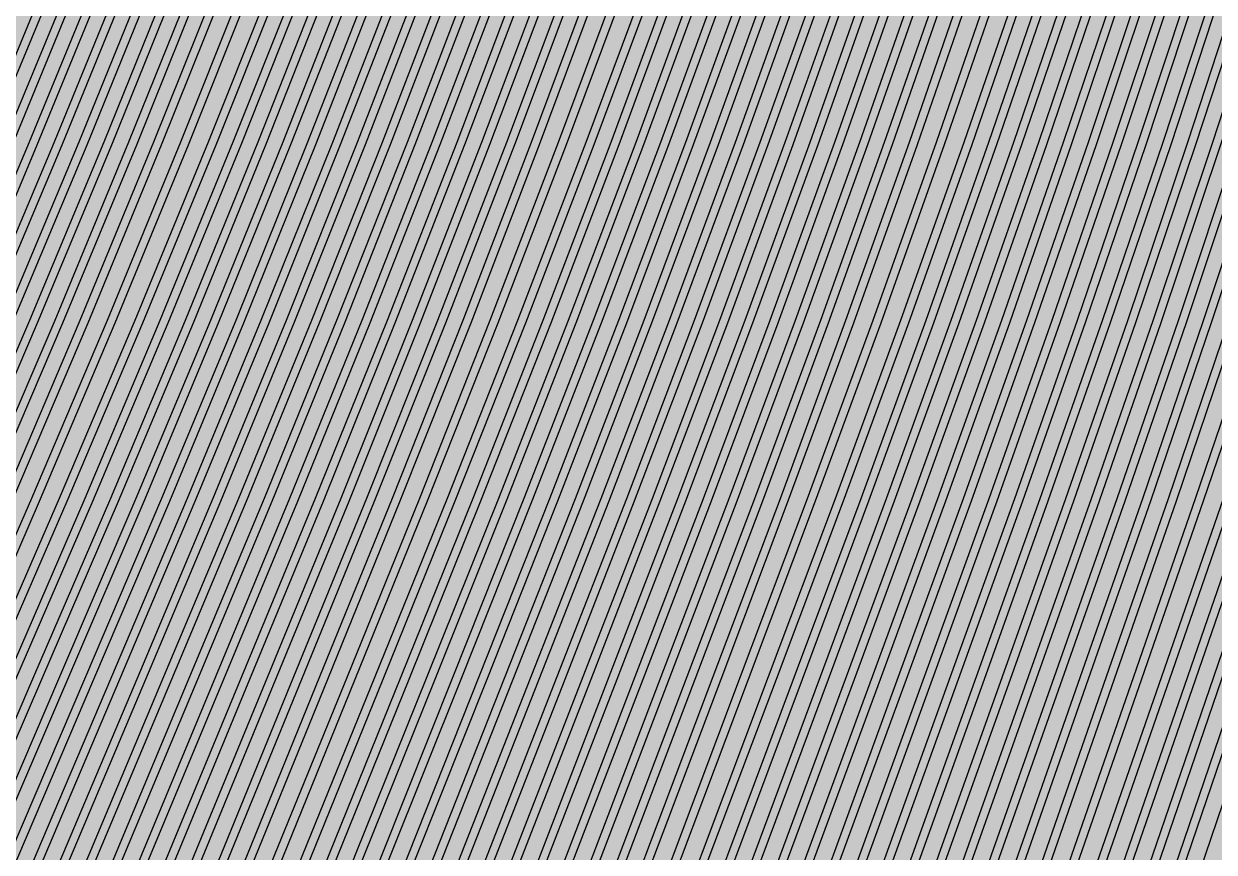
# Model space of a CAD drawing. Header units: metres. Extents: x -7231 to 10969, y -37556 to 1873.
# Drawn here: x 254 to 548.2, y -1810.8 to -1606.2 of the extents above; entities that cross this region are included whole.
import ezdxf

# ---------------------------------------------------------------- set-up
doc = ezdxf.new("R2010")
doc.units = ezdxf.units.M
doc.layers.add('Metal1', color=4, linetype='CONTINUOUS')
doc.layers.add('Polyimide', color=7, linetype='CONTINUOUS')

msp = doc.modelspace()

# ---------------------------------------------------------------- hatches: boundary and pattern name
at = {"layer": 'Polyimide'}
msp.add_hatch(color=7, dxfattribs=at).paths.add_polyline_path([(4065.69, -468), (4066.67, -501.99), (4068.51, -535.99), (4071.41, -569.99), (4075.54, -603.99), (4081.04, -637.99), (4088.01, -671.99), (4096.52, -705.98), (4106.62, -739.98), (4118.33, -773.98), (4131.63, -807.98), (4146.49, -841.98), (4162.87, -875.98), (4180.68, -909.97), (4199.83, -943.97), (4220.22, -977.97), (4241.73, -1011.97), (4264.21, -1045.97), (4287.52, -1079.96), (4311.51, -1113.96), (4336.01, -1147.96), (4360.86, -1181.96), (4385.88, -1215.96), (4410.89, -1249.96), (4435.74, -1283.95), (4460.24, -1317.95), (4484.23, -1351.95), (4507.54, -1385.95), (4530.02, -1419.95), (4551.53, -1453.94), (4571.92, -1487.94), (4591.07, -1521.94), (4608.88, -1555.94), (4625.26, -1589.94), (4640.12, -1623.94), (4653.42, -1657.93), (4665.13, -1691.93), (4675.23, -1725.93), (4683.74, -1759.93), (4690.71, -1793.93), (4696.21, -1827.93), (4700.34, -1861.92), (4703.24, -1895.92), (4705.08, -1929.92), (4706.06, -1963.92), (4706.44, -1997.92), (4706.5, -2031.91), (4706.5, -4793.02), (4709.95, -4838.39), (4720.22, -4882.71), (4737.08, -4924.98), (4760.13, -4964.2), (4788.85, -4999.49), (4822.58, -5030.03), (4860.53, -5055.12), (4901.85, -5074.18), (4901.85, -5074.18), (4970.68, -5105.23), (5034.7, -5145.26), (5092.76, -5193.54), (5143.8, -5249.19), (5186.89, -5311.2), (5221.24, -5378.44), (5246.23, -5449.69), (5261.41, -5523.66), (5266.5, -5599), (5261.41, -5674.34), (5246.23, -5748.31), (5221.24, -5819.56), (5186.89, -5886.8), (5143.8, -5948.81), (5092.76, -6004.46), (5034.7, -6052.74), (4970.68, -6092.77), (4901.85, -6123.82), (4860.53, -6142.88), (4822.58, -6167.97), (4788.85, -6198.51), (4760.13, -6233.8), (4737.08, -6273.02), (4720.22, -6315.29), (4709.95, -6359.61), (4706.5, -6404.98), (4706.5, -9221.52), (4709.95, -9266.88), (4720.22, -9311.21), (4737.08, -9353.47), (4760.13, -9392.7), (4788.85, -9427.98), (4822.58, -9458.52), (4860.53, -9483.61), (4901.85, -9502.67), (4970.68, -9533.72), (5034.7, -9573.75), (5092.76, -9622.03), (5143.8, -9677.68), (5186.89, -9739.69), (5221.24, -9806.94), (5246.23, -9878.19), (5261.41, -9952.16), (5266.5, -10027.49), (5261.41, -10102.83), (5246.23, -10176.8), (5221.24, -10248.05), (5186.89, -10315.3), (5143.8, -10377.31), (5092.76, -10432.96), (5034.7, -10481.24), (4970.68, -10521.27), (4901.85, -10552.32), (4860.53, -10571.38), (4822.58, -10596.46), (4788.85, -10627), (4760.13, -10662.29), (4737.08, -10701.52), (4720.22, -10743.78), (4709.95, -10788.1), (4706.5, -10833.47), (4706.5, -13650.01), (4709.95, -13695.38), (4720.22, -13739.7), (4737.08, -13781.96), (4760.13, -13821.19), (4788.85, -13856.48), (4822.58, -13887.02), (4860.53, -13912.11), (4901.85, -13931.17), (4970.68, -13962.22), (5034.7, -14002.25), (5092.76, -14050.53), (5143.8, -14106.18), (5186.89, -14168.19), (5221.24, -14235.43), (5246.23, -14306.68), (5261.41, -14380.65), (5266.5, -14455.99), (5261.41, -14531.33), (5246.23, -14605.29), (5221.24, -14676.55), (5186.89, -14743.79), (5143.8, -14805.8), (5092.76, -14861.45), (5034.7, -14909.73), (4970.68, -14949.76), (4901.85, -14980.81), (4860.53, -14999.87), (4822.58, -15024.96), (4788.85, -15055.5), (4760.13, -15090.79), (4737.08, -15130.01), (4720.22, -15172.27), (4709.95, -15216.6), (4706.5, -15261.97), (4706.5, -15455.99), (4720.95, -15750.04), (4764.14, -16041.26), (4835.68, -16326.84), (4934.86, -16604.04), (5060.74, -16870.18), (5212.09, -17122.7), (5387.47, -17359.17), (5585.18, -17577.31), (5803.32, -17775.02), (6039.79, -17950.4), (6292.31, -18101.75), (6558.45, -18227.63), (6835.65, -18326.81), (7121.23, -18398.34), (7412.45, -18441.54), (7706.5, -18455.99), (9969.01, -18455.99), (10047.42, -18459.84), (10125.08, -18471.36), (10201.23, -18490.44), (10275.15, -18516.89), (10346.12, -18550.45), (10413.46, -18590.81), (10476.52, -18637.58), (10534.69, -18690.3), (10587.41, -18748.47), (10634.18, -18811.53), (10674.54, -18878.87), (10708.11, -18949.84), (10734.56, -19023.76), (10753.63, -19099.92), (10765.15, -19177.58), (10769.01, -19255.99), (10769.01, -20895.8), (10730.24, -20951.41), (10694.6, -21009.08), (10662.21, -21068.63), (10633.17, -21129.89), (10607.55, -21192.66), (10585.45, -21256.74), (10566.93, -21321.96), (10552.05, -21388.09), (10540.84, -21454.95), (10533.35, -21522.33), (10529.6, -21590.02), (10529.6, -21657.81), (10533.35, -21725.5), (10540.84, -21792.87), (10552.05, -21859.73), (10566.93, -21925.87), (10585.45, -21991.08), (10607.55, -22055.17), (10633.17, -22117.94), (10662.21, -22179.19), (10694.6, -22238.74), (10730.24, -22296.41), (10769.01, -22352.03), (10769.01, -32454.24), (10728.74, -32510.49), (10691.72, -32568.92), (10658.05, -32629.35), (10627.85, -32691.58), (10601.2, -32755.42), (10578.21, -32820.67), (10558.93, -32887.1), (10543.44, -32954.52), (10531.77, -33022.71), (10523.97, -33091.44), (10520.07, -33160.51), (10520.07, -33229.69), (10523.97, -33298.75), (10531.77, -33367.49), (10543.44, -33435.67), (10558.93, -33503.09), (10578.21, -33569.53), (10601.2, -33634.77), (10627.85, -33698.61), (10658.05, -33760.85), (10691.72, -33821.28), (10728.74, -33879.71), (10769.01, -33935.96), (10769.01, -36556), (10765.15, -36634.41), (10753.63, -36712.07), (10734.56, -36788.23), (10708.11, -36862.15), (10674.54, -36933.12), (10634.18, -37000.46), (10587.41, -37063.51), (10534.69, -37121.69), (10476.52, -37174.41), (10413.46, -37221.18), (10346.12, -37261.54), (10275.15, -37295.1), (10201.23, -37321.55), (10125.08, -37340.63), (10047.42, -37352.15), (9969.01, -37356), (-6231.01, -37356), (-6309.42, -37352.15), (-6387.08, -37340.63), (-6463.23, -37321.55), (-6537.15, -37295.1), (-6608.12, -37261.54), (-6675.46, -37221.18), (-6738.52, -37174.41), (-6796.69, -37121.69), (-6849.41, -37063.51), (-6896.18, -37000.46), (-6936.54, -36933.12), (-6970.11, -36862.15), (-6996.56, -36788.23), (-7015.63, -36712.07), (-7027.15, -36634.41), (-7031.01, -36556), (-7031.01, -33936), (-6990.74, -33879.75), (-6953.7, -33821.31), (-6920.03, -33760.88), (-6889.82, -33698.64), (-6863.18, -33634.8), (-6840.18, -33569.55), (-6820.9, -33503.11), (-6805.4, -33435.69), (-6793.74, -33367.49), (-6785.94, -33298.75), (-6782.03, -33229.68), (-6782.03, -33160.5), (-6785.94, -33091.43), (-6793.74, -33022.69), (-6805.4, -32954.5), (-6820.9, -32887.07), (-6840.18, -32820.63), (-6863.18, -32755.39), (-6889.82, -32691.54), (-6920.03, -32629.3), (-6953.7, -32568.87), (-6990.74, -32510.43), (-7031.01, -32454.18), (-7031.01, -22364.83), (-6990.74, -22308.58), (-6953.7, -22250.14), (-6920.03, -22189.71), (-6889.82, -22127.47), (-6863.18, -22063.62), (-6840.18, -21998.38), (-6820.9, -21931.94), (-6805.4, -21864.51), (-6793.74, -21796.32), (-6785.94, -21727.58), (-6782.03, -21658.51), (-6782.03, -21589.33), (-6785.94, -21520.26), (-6793.74, -21451.52), (-6805.4, -21383.32), (-6820.9, -21315.9), (-6840.18, -21249.46), (-6863.18, -21184.21), (-6889.82, -21120.37), (-6920.03, -21058.13), (-6953.7, -20997.7), (-6990.74, -20939.26), (-7031.01, -20883.01), (-7031.01, -19255.99), (-7027.15, -19177.58), (-7015.63, -19099.92), (-6996.56, -19023.76), (-6970.11, -18949.84), (-6936.54, -18878.87), (-6896.18, -18811.53), (-6849.41, -18748.47), (-6796.69, -18690.3), (-6738.52, -18637.58), (-6675.46, -18590.81), (-6608.12, -18550.45), (-6537.15, -18516.89), (-6463.23, -18490.44), (-6387.08, -18471.36), (-6309.42, -18459.84), (-6231.01, -18455.99), (-3968.5, -18455.99), (-3674.45, -18441.54), (-3383.23, -18398.34), (-3097.65, -18326.81), (-2820.45, -18227.63), (-2554.31, -18101.75), (-2301.79, -17950.4), (-2065.32, -17775.02), (-1847.18, -17577.31), (-1649.47, -17359.17), (-1474.09, -17122.7), (-1322.74, -16870.18), (-1196.86, -16604.04), (-1097.68, -16326.84), (-1026.14, -16041.26), (-982.95, -15750.04), (-968.5, -15455.99), (-968.5, -15261.97), (-971.95, -15216.6), (-982.22, -15172.27), (-999.08, -15130.01), (-1022.13, -15090.79), (-1050.85, -15055.5), (-1084.58, -15024.96), (-1122.53, -14999.87), (-1163.85, -14980.81), (-1232.68, -14949.76), (-1296.7, -14909.73), (-1354.76, -14861.45), (-1405.8, -14805.8), (-1448.89, -14743.79), (-1483.24, -14676.55), (-1508.23, -14605.29), (-1523.41, -14531.33), (-1528.5, -14455.99), (-1523.41, -14380.65), (-1508.23, -14306.68), (-1483.24, -14235.43), (-1448.89, -14168.19), (-1405.8, -14106.18), (-1354.76, -14050.53), (-1296.7, -14002.25), (-1232.68, -13962.22), (-1163.85, -13931.17), (-1122.53, -13912.11), (-1084.58, -13887.02), (-1050.85, -13856.48), (-1022.13, -13821.19), (-999.08, -13781.96), (-982.22, -13739.7), (-971.95, -13695.38), (-968.5, -13650.01), (-968.5, -12309.64), (-971.95, -12264.27), (-982.22, -12219.94), (-999.08, -12177.68), (-1022.13, -12138.46), (-1050.85, -12103.17), (-1084.58, -12072.63), (-1122.53, -12047.54), (-1163.85, -12028.48), (-1232.68, -11997.43), (-1296.7, -11957.4), (-1354.76, -11909.12), (-1405.8, -11853.47), (-1448.89, -11791.46), (-1483.24, -11724.22), (-1508.23, -11652.96), (-1523.41, -11579), (-1528.5, -11503.66), (-1523.41, -11428.32), (-1508.23, -11354.35), (-1483.24, -11283.1), (-1448.89, -11215.86), (-1405.8, -11153.85), (-1354.76, -11098.2), (-1296.7, -11049.92), (-1232.68, -11009.89), (-1163.85, -10978.84), (-1122.53, -10959.78), (-1084.58, -10934.69), (-1050.85, -10904.15), (-1022.13, -10868.86), (-999.08, -10829.63), (-982.22, -10787.37), (-971.95, -10743.05), (-968.5, -10697.68), (-968.5, -9357.31), (-971.95, -9311.94), (-982.22, -9267.62), (-999.08, -9225.35), (-1022.13, -9186.13), (-1050.85, -9150.84), (-1084.58, -9120.3), (-1122.53, -9095.21), (-1163.85, -9076.15), (-1163.85, -9076.15), (-1232.68, -9045.1), (-1296.7, -9005.07), (-1354.76, -8956.79), (-1405.8, -8901.14), (-1448.89, -8839.13), (-1483.24, -8771.89), (-1508.23, -8700.64), (-1523.41, -8626.67), (-1528.5, -8551.33), (-1523.41, -8475.99), (-1508.23, -8402.02), (-1483.24, -8330.77), (-1448.89, -8263.53), (-1405.8, -8201.52), (-1354.76, -8145.87), (-1296.7, -8097.59), (-1232.68, -8057.56), (-1163.85, -8026.51), (-1163.85, -8026.51), (-1122.53, -8007.45), (-1084.58, -7982.36), (-1050.85, -7951.82), (-1022.13, -7916.53), (-999.08, -7877.31), (-982.22, -7835.04), (-971.95, -7790.72), (-968.5, -7745.35), (-968.5, -6404.98), (-971.95, -6359.61), (-982.22, -6315.29), (-999.08, -6273.02), (-1022.13, -6233.8), (-1050.85, -6198.51), (-1084.58, -6167.97), (-1122.53, -6142.88), (-1163.85, -6123.82), (-1163.85, -6123.82), (-1232.68, -6092.77), (-1296.7, -6052.74), (-1354.76, -6004.46), (-1405.8, -5948.81), (-1448.89, -5886.8), (-1483.24, -5819.56), (-1508.23, -5748.31), (-1523.41, -5674.34), (-1528.5, -5599), (-1523.41, -5523.66), (-1508.23, -5449.69), (-1483.24, -5378.44), (-1448.89, -5311.2), (-1405.8, -5249.19), (-1354.76, -5193.54), (-1296.7, -5145.26), (-1232.68, -5105.23), (-1163.85, -5074.18), (-1163.85, -5074.18), (-1122.53, -5055.12), (-1084.58, -5030.03), (-1050.85, -4999.49), (-1022.13, -4964.2), (-999.08, -4924.98), (-982.22, -4882.71), (-971.95, -4838.39), (-968.5, -4793.02), (-968.5, -2031.91), (-968.44, -1997.92), (-968.06, -1963.92), (-967.05, -1929.92), (-965.18, -1895.92), (-962.22, -1861.92), (-958.01, -1827.93), (-952.41, -1793.93), (-945.31, -1759.93), (-936.64, -1725.93), (-926.35, -1691.93), (-914.43, -1657.93), (-900.88, -1623.94), (-885.74, -1589.94), (-869.05, -1555.94), (-850.91, -1521.94), (-831.4, -1487.94), (-810.63, -1453.94), (-788.72, -1419.95), (-765.82, -1385.95), (-742.07, -1351.95), (-717.63, -1317.95), (-692.67, -1283.95), (-667.36, -1249.96), (-641.88, -1215.96), (-616.39, -1181.96), (-591.08, -1147.96), (-566.12, -1113.96), (-541.68, -1079.96), (-517.93, -1045.97), (-495.03, -1011.97), (-473.12, -977.97), (-452.35, -943.97), (-432.84, -909.97), (-414.7, -875.98), (-398.01, -841.98), (-382.87, -807.98), (-369.32, -773.98), (-357.4, -739.98), (-347.11, -705.98), (-338.44, -671.99), (-331.34, -637.99), (-325.74, -603.99), (-321.53, -569.99), (-318.57, -535.99), (-316.7, -501.99), (-315.69, -468), (-315.31, -434), (-315.25, -400), (-315.25, 401), (-315.25, 451), (-315.25, 1644), (-270.25, 1644), (-270.03, 1637.13), (-269.35, 1630.29), (-268.23, 1623.52), (-266.67, 1616.82), (-264.68, 1610.25), (-262.26, 1603.82), (-259.42, 1597.56), (-256.18, 1591.5), (-252.55, 1585.67), (-248.55, 1580.08), (-244.19, 1574.77), (-239.5, 1569.75), (-234.48, 1565.06), (-229.17, 1560.7), (-223.58, 1556.7), (-217.75, 1553.07), (-211.69, 1549.83), (-205.43, 1546.99), (-199, 1544.57), (-192.43, 1542.58), (-185.73, 1541.02), (-178.96, 1539.9), (-172.12, 1539.22), (-165.25, 1539), (-158.38, 1539.22), (-151.54, 1539.9), (-144.77, 1541.02), (-138.07, 1542.58), (-131.5, 1544.57), (-125.07, 1546.99), (-118.81, 1549.83), (-112.75, 1553.07), (-106.92, 1556.7), (-101.33, 1560.7), (-96.02, 1565.06), (-91, 1569.75), (-86.31, 1574.77), (-81.95, 1580.08), (-77.95, 1585.67), (-74.32, 1591.5), (-71.08, 1597.56), (-68.24, 1603.82), (-65.82, 1610.25), (-63.83, 1616.82), (-62.27, 1623.52), (-61.15, 1630.29), (-60.47, 1637.13), (-60.25, 1644), (1853, 1644), (1853, 1573), (3815.25, 1573), (3815.46, 1579.54), (3816.11, 1586.05), (3817.17, 1592.51), (3818.66, 1598.88), (3820.56, 1605.14), (3822.86, 1611.27), (3825.56, 1617.23), (3828.65, 1623), (3832.1, 1628.56), (3835.91, 1633.88), (3840.07, 1638.93), (3844.54, 1643.71), (3849.32, 1648.18), (3854.37, 1652.34), (3859.69, 1656.15), (3865.25, 1659.6), (3871.02, 1662.69), (3876.98, 1665.39), (3883.11, 1667.69), (3889.37, 1669.59), (3895.74, 1671.08), (3902.2, 1672.14), (3908.71, 1672.79), (3915.25, 1673), (3921.79, 1672.79), (3928.3, 1672.14), (3934.76, 1671.08), (3941.13, 1669.59), (3947.39, 1667.69), (3953.52, 1665.39), (3959.48, 1662.69), (3965.25, 1659.6), (3970.81, 1656.15), (3976.13, 1652.34), (3981.18, 1648.18), (3985.96, 1643.71), (3990.43, 1638.93), (3994.59, 1633.88), (3998.4, 1628.56), (4001.85, 1623), (4004.94, 1617.23), (4007.64, 1611.27), (4009.94, 1605.14), (4011.84, 1598.88), (4013.33, 1592.51), (4014.39, 1586.05), (4015.04, 1579.54), (4015.25, 1573), (4065.25, 1573), (4065.25, 451), (4065.25, 401), (4065.25, -400), (4065.31, -434), (4065.69, -468)])

# ---------------------------------------------------------------- linework, layer by layer
at = {"layer": 'Metal1'}
for points in [[(65.5, -16631.91), (65.5, -2031.7), (85.5, -1987.48), (105.42, -1943.46), (125.33, -1899.45), (145.24, -1855.43), (165.16, -1811.41), (185.07, -1767.39), (204.94, -1723.37), (224.33, -1679.36), (243.14, -1635.36), (261.36, -1591.35), (279.02, -1547.34), (296.11, -1503.33), (312.65, -1459.32), (328.64, -1415.31), (344.09, -1371.3)], [(345.98, -1371.95), (330.52, -1415.98), (314.52, -1460.01), (297.98, -1504.04), (280.88, -1548.07), (263.22, -1592.1), (244.98, -1636.13), (226.17, -1680.16), (206.77, -1724.19), (186.89, -1768.21), (166.98, -1812.23), (147.06, -1856.25), (127.15, -1900.27), (107.24, -1944.29), (87.32, -1988.31), (67.5, -2032.13), (67.5, -16631.91)], [(72.5, -16631.91), (72.5, -2031.7), (92.41, -1987.49), (112.22, -1943.47), (132.04, -1899.45), (151.86, -1855.43), (171.68, -1811.41), (191.49, -1767.39), (211.27, -1723.38), (230.57, -1679.37), (249.28, -1635.36), (267.42, -1591.35), (284.99, -1547.34), (302, -1503.33), (318.46, -1459.32), (334.37, -1415.31), (349.74, -1371.3)], [(351.64, -1371.95), (336.25, -1415.98), (320.33, -1460.01), (303.87, -1504.04), (286.85, -1548.07), (269.27, -1592.1), (251.13, -1636.13), (232.4, -1680.16), (213.1, -1724.19), (193.32, -1768.21), (173.5, -1812.23), (153.68, -1856.25), (133.86, -1900.27), (114.05, -1944.29), (94.23, -1988.31), (74.5, -2032.13), (74.5, -16631.91)], [(79.5, -16631.91), (79.5, -2031.7), (99.31, -1987.49), (119.03, -1943.47), (138.75, -1899.45), (158.47, -1855.43), (178.2, -1811.41), (197.92, -1767.39), (217.6, -1723.38), (236.8, -1679.37), (255.43, -1635.36), (273.48, -1591.35), (290.96, -1547.34), (307.89, -1503.33), (324.27, -1459.32), (340.1, -1415.31), (355.4, -1371.31)], [(357.29, -1371.95), (341.99, -1415.98), (326.15, -1460.01), (309.76, -1504.04), (292.83, -1548.07), (275.33, -1592.1), (257.27, -1636.13), (238.64, -1680.16), (219.43, -1724.19), (199.74, -1768.21), (180.02, -1812.23), (160.3, -1856.25), (140.58, -1900.27), (120.86, -1944.29), (101.13, -1988.3), (81.5, -2032.13), (81.5, -16631.91)], [(86.5, -16631.91), (86.5, -2031.7), (106.21, -1987.49), (125.84, -1943.47), (145.46, -1899.45), (165.09, -1855.43), (184.72, -1811.41), (204.34, -1767.39), (223.92, -1723.38), (243.04, -1679.37), (261.57, -1635.36), (279.53, -1591.35), (296.93, -1547.34), (313.78, -1503.33), (330.08, -1459.32), (345.84, -1415.32), (361.06, -1371.31)], [(362.95, -1371.95), (347.72, -1415.98), (331.96, -1460.01), (315.65, -1504.04), (298.8, -1548.07), (281.39, -1592.1), (263.42, -1636.13), (244.88, -1680.16), (225.76, -1724.18), (206.17, -1768.21), (186.54, -1812.23), (166.92, -1856.25), (147.29, -1900.26), (127.66, -1944.28), (108.04, -1988.3), (88.5, -2032.13), (88.5, -16631.91)], [(93.5, -16631.91), (93.5, -2031.7), (113.12, -1987.49), (132.65, -1943.47), (152.18, -1899.45), (171.71, -1855.43), (191.24, -1811.41), (210.76, -1767.4), (230.25, -1723.38), (249.27, -1679.37), (267.72, -1635.36), (285.59, -1591.35), (302.91, -1547.34), (319.67, -1503.34), (335.89, -1459.33), (351.57, -1415.32), (366.72, -1371.31)], [(368.61, -1371.95), (353.46, -1415.98), (337.77, -1460.01), (321.54, -1504.04), (304.77, -1548.07), (287.45, -1592.1), (269.56, -1636.12), (251.11, -1680.15), (232.09, -1724.18), (212.59, -1768.21), (193.06, -1812.22), (173.53, -1856.24), (154, -1900.26), (134.47, -1944.28), (114.94, -1988.3), (95.5, -2032.13), (95.5, -16631.91)], [(100.5, -16631.91), (100.5, -2031.7), (120.02, -1987.49), (139.45, -1943.47), (158.89, -1899.45), (178.32, -1855.43), (197.75, -1811.42), (217.19, -1767.4), (236.58, -1723.38), (255.51, -1679.37), (273.86, -1635.36), (291.65, -1591.35), (308.88, -1547.35), (325.56, -1503.34), (341.7, -1459.33), (357.3, -1415.32), (372.38, -1371.31)], [(374.27, -1371.95), (359.19, -1415.98), (343.58, -1460.01), (327.43, -1504.04), (310.74, -1548.06), (293.51, -1592.09), (275.71, -1636.12), (257.35, -1680.15), (238.42, -1724.18), (219.02, -1768.2), (199.58, -1812.22), (180.15, -1856.24), (160.72, -1900.26), (141.28, -1944.28), (121.85, -1988.3), (102.5, -2032.13), (102.5, -16631.91)], [(107.5, -16631.91), (107.5, -2031.7), (126.92, -1987.49), (146.26, -1943.47), (165.6, -1899.46), (184.94, -1855.44), (204.27, -1811.42), (223.61, -1767.4), (242.91, -1723.38), (261.74, -1679.37), (280.01, -1635.36), (297.7, -1591.36), (314.85, -1547.35), (331.45, -1503.34), (347.51, -1459.33), (363.03, -1415.32), (378.04, -1371.31)], [(379.93, -1371.95), (364.92, -1415.98), (349.39, -1460), (333.32, -1504.03), (316.72, -1548.06), (299.56, -1592.09), (281.86, -1636.12), (263.59, -1680.15), (244.75, -1724.18), (225.44, -1768.2), (206.11, -1812.22), (186.77, -1856.24), (167.43, -1900.26), (148.09, -1944.28), (128.75, -1988.3), (109.5, -2032.12), (109.5, -16631.91)], [(114.5, -16631.91), (114.5, -2031.71), (133.83, -1987.5), (153.07, -1943.48), (172.31, -1899.46), (191.55, -1855.44), (210.79, -1811.42), (230.04, -1767.4), (249.24, -1723.39), (267.98, -1679.38), (286.15, -1635.37), (303.76, -1591.36), (320.82, -1547.35), (337.34, -1503.34), (353.32, -1459.33), (368.77, -1415.32), (383.69, -1371.31)], [(385.59, -1371.95), (370.66, -1415.97), (355.2, -1460), (339.21, -1504.03), (322.69, -1548.06), (305.62, -1592.09), (288, -1636.12), (269.82, -1680.15), (251.07, -1724.18), (231.87, -1768.2), (212.63, -1812.22), (193.39, -1856.24), (174.14, -1900.26), (154.9, -1944.28), (135.66, -1988.3), (116.5, -2032.12), (116.5, -16631.91)], [(121.5, -16631.91), (121.5, -2031.71), (140.79, -1987.5), (159.99, -1943.48), (179.19, -1899.46), (198.4, -1855.44), (217.6, -1811.42), (236.81, -1767.4), (255.97, -1723.39), (274.67, -1679.38), (292.81, -1635.37), (310.38, -1591.36), (327.41, -1547.35), (343.89, -1503.34), (359.84, -1459.33), (375.26, -1415.32), (390.16, -1371.31)], [(392.06, -1371.94), (377.15, -1415.97), (361.72, -1460), (345.77, -1504.03), (329.28, -1548.06), (312.25, -1592.09), (294.66, -1636.12), (276.52, -1680.15), (257.81, -1724.18), (238.64, -1768.2), (219.44, -1812.22), (200.23, -1856.24), (181.03, -1900.26), (161.82, -1944.28), (142.62, -1988.3), (123.5, -2032.12), (123.5, -16631.91)], [(128.5, -16631.91), (128.5, -2031.71), (147.77, -1987.5), (166.95, -1943.48), (186.14, -1899.46), (205.32, -1855.44), (224.51, -1811.42), (243.69, -1767.4), (262.84, -1723.39), (281.52, -1679.38), (299.64, -1635.37), (317.2, -1591.36), (334.2, -1547.35), (350.67, -1503.34), (366.6, -1459.33), (382.01, -1415.32), (396.89, -1371.31)], [(398.79, -1371.94), (383.9, -1415.97), (368.49, -1460), (352.55, -1504.03), (336.07, -1548.06), (319.06, -1592.09), (301.49, -1636.12), (283.36, -1680.15), (264.67, -1724.18), (245.52, -1768.2), (226.34, -1812.22), (207.16, -1856.24), (187.97, -1900.26), (168.79, -1944.28), (149.6, -1988.3), (130.5, -2032.12), (130.5, -16631.91)], [(135.5, -16631.91), (135.5, -2031.71), (154.67, -1987.5), (173.76, -1943.48), (192.85, -1899.46), (211.94, -1855.44), (231.03, -1811.42), (250.12, -1767.4), (269.16, -1723.39), (287.75, -1679.38), (305.78, -1635.37), (323.25, -1591.36), (340.18, -1547.35), (356.56, -1503.34), (372.41, -1459.33), (387.74, -1415.32), (402.55, -1371.31)], [(404.45, -1371.94), (389.63, -1415.97), (374.3, -1460), (358.44, -1504.03), (342.05, -1548.06), (325.11, -1592.09), (307.64, -1636.12), (289.6, -1680.15), (271, -1724.17), (251.95, -1768.2), (232.86, -1812.22), (213.77, -1856.24), (194.68, -1900.26), (175.6, -1944.27), (156.51, -1988.29), (137.5, -2032.12), (137.5, -16631.91)], [(142.5, -16631.91), (142.5, -2031.71), (161.57, -1987.5), (180.57, -1943.48), (199.56, -1899.46), (218.55, -1855.44), (237.55, -1811.42), (256.54, -1767.4), (275.49, -1723.39), (293.99, -1679.38), (311.93, -1635.37), (329.31, -1591.36), (346.15, -1547.35), (362.45, -1503.34), (378.22, -1459.33), (393.47, -1415.33), (408.21, -1371.32)], [(410.11, -1371.94), (395.37, -1415.97), (380.11, -1460), (364.33, -1504.03), (348.02, -1548.06), (331.17, -1592.09), (313.78, -1636.12), (295.84, -1680.14), (277.33, -1724.17), (258.38, -1768.2), (239.38, -1812.22), (220.39, -1856.23), (201.4, -1900.25), (182.4, -1944.27), (163.41, -1988.29), (144.5, -2032.12), (144.5, -16631.91)], [(149.5, -16631.91), (149.5, -2031.71), (168.48, -1987.5), (187.38, -1943.48), (206.27, -1899.46), (225.17, -1855.44), (244.07, -1811.42), (262.96, -1767.41), (281.82, -1723.39), (300.22, -1679.38), (318.07, -1635.37), (335.37, -1591.36), (352.12, -1547.35), (368.34, -1503.35), (384.03, -1459.34), (399.21, -1415.33), (413.87, -1371.32)], [(415.77, -1371.94), (401.1, -1415.97), (385.92, -1460), (370.22, -1504.03), (353.99, -1548.06), (337.23, -1592.08), (319.93, -1636.11), (302.07, -1680.14), (283.66, -1724.17), (264.8, -1768.19), (245.9, -1812.21), (227.01, -1856.23), (208.11, -1900.25), (189.21, -1944.27), (170.32, -1988.29), (151.5, -2032.12), (151.5, -16631.91)], [(156.5, -16631.91), (156.5, -2031.71), (175.38, -1987.5), (194.18, -1943.48), (212.98, -1899.46), (231.79, -1855.45), (250.59, -1811.43), (269.39, -1767.41), (288.15, -1723.39), (306.46, -1679.38), (324.21, -1635.37), (341.42, -1591.36), (358.09, -1547.36), (374.23, -1503.35), (389.84, -1459.34), (404.94, -1415.33), (419.52, -1371.32)], [(421.43, -1371.94), (406.83, -1415.97), (391.73, -1460), (376.11, -1504.03), (359.97, -1548.05), (343.29, -1592.08), (326.07, -1636.11), (308.31, -1680.14), (289.99, -1724.17), (271.23, -1768.19), (252.43, -1812.21), (233.62, -1856.23), (214.82, -1900.25), (196.02, -1944.27), (177.22, -1988.29), (158.5, -2032.12), (158.5, -16631.91)], [(163.5, -16631.91), (163.5, -2031.71), (182.28, -1987.5), (200.99, -1943.49), (219.7, -1899.47), (238.4, -1855.45), (257.11, -1811.43), (275.81, -1767.41), (294.48, -1723.39), (312.69, -1679.38), (330.36, -1635.38), (347.48, -1591.37), (364.06, -1547.36), (380.12, -1503.35), (395.65, -1459.34), (410.67, -1415.33), (425.18, -1371.32)], [(427.09, -1371.94), (412.57, -1415.97), (397.54, -1459.99), (382, -1504.02), (365.94, -1548.05), (349.35, -1592.08), (332.22, -1636.11), (314.55, -1680.14), (296.32, -1724.17), (277.65, -1768.19), (258.95, -1812.21), (240.24, -1856.23), (221.54, -1900.25), (202.83, -1944.27), (184.13, -1988.29), (165.5, -2032.12), (165.5, -16631.91)], [(170.5, -16631.91), (170.5, -2031.71), (189.19, -1987.51), (207.8, -1943.49), (226.41, -1899.47), (245.02, -1855.45), (263.63, -1811.43), (282.24, -1767.41), (300.81, -1723.4), (318.93, -1679.39), (336.5, -1635.38), (353.54, -1591.37), (370.03, -1547.36), (386.01, -1503.35), (401.46, -1459.34), (416.4, -1415.33), (430.84, -1371.32)], [(432.74, -1371.94), (418.3, -1415.96), (403.35, -1459.99), (387.89, -1504.02), (371.91, -1548.05), (355.4, -1592.08), (338.36, -1636.11), (320.78, -1680.14), (302.65, -1724.17), (284.08, -1768.19), (265.47, -1812.21), (246.86, -1856.23), (228.25, -1900.25), (209.64, -1944.27), (191.03, -1988.29), (172.5, -2032.12), (172.5, -16631.91)], [(177.5, -16631.91), (177.5, -2031.71), (196.09, -1987.51), (214.61, -1943.49), (233.12, -1899.47), (251.63, -1855.45), (270.15, -1811.43), (288.66, -1767.41), (307.13, -1723.4), (325.16, -1679.39), (342.65, -1635.38), (359.59, -1591.37), (376.01, -1547.36), (391.9, -1503.35), (407.27, -1459.34), (422.14, -1415.33), (436.5, -1371.32)], [(438.4, -1371.93), (424.03, -1415.96), (409.16, -1459.99), (393.78, -1504.02), (377.88, -1548.05), (361.46, -1592.08), (344.51, -1636.11), (327.02, -1680.14), (308.98, -1724.16), (290.5, -1768.19), (271.99, -1812.21), (253.48, -1856.23), (234.96, -1900.25), (216.45, -1944.26), (197.94, -1988.28), (179.5, -2032.12), (179.5, -16631.91)], [(184.5, -16631.91), (184.5, -2031.71), (203, -1987.51), (221.41, -1943.49), (239.83, -1899.47), (258.25, -1855.45), (276.67, -1811.43), (295.08, -1767.41), (313.46, -1723.4), (331.4, -1679.39), (348.79, -1635.38), (365.65, -1591.37), (381.98, -1547.36), (397.79, -1503.35), (413.08, -1459.34), (427.87, -1415.33), (442.16, -1371.32)], [(444.06, -1371.93), (429.77, -1415.96), (414.97, -1459.99), (399.67, -1504.02), (383.86, -1548.05), (367.52, -1592.08), (350.66, -1636.11), (333.26, -1680.13), (315.31, -1724.16), (296.93, -1768.19), (278.51, -1812.21), (260.09, -1856.22), (241.68, -1900.24), (223.26, -1944.26), (204.84, -1988.28), (186.5, -2032.12), (186.5, -16631.91)], [(191.5, -16631.91), (191.5, -2031.71), (209.9, -1987.51), (228.22, -1943.49), (246.54, -1899.47), (264.86, -1855.45), (283.19, -1811.44), (301.51, -1767.42), (319.79, -1723.4), (337.63, -1679.39), (354.94, -1635.38), (371.71, -1591.37), (387.95, -1547.36), (403.68, -1503.35), (418.89, -1459.35), (433.6, -1415.34), (447.82, -1371.33)], [(449.72, -1371.93), (435.5, -1415.96), (420.78, -1459.99), (405.56, -1504.02), (389.83, -1548.05), (373.58, -1592.08), (356.8, -1636.1), (339.49, -1680.13), (321.64, -1724.16), (303.35, -1768.18), (285.03, -1812.2), (266.71, -1856.22), (248.39, -1900.24), (230.07, -1944.26), (211.75, -1988.28), (193.5, -2032.11), (193.5, -16631.91)], [(198.5, -16631.91), (198.5, -2031.72), (216.8, -1987.51), (235.03, -1943.49), (253.25, -1899.47), (271.48, -1855.46), (289.71, -1811.44), (307.93, -1767.42), (326.12, -1723.4), (343.87, -1679.39), (361.08, -1635.38), (377.76, -1591.37), (393.92, -1547.37), (409.57, -1503.36), (424.7, -1459.35), (439.34, -1415.34), (453.48, -1371.33)], [(455.38, -1371.93), (441.24, -1415.96), (426.6, -1459.99), (411.45, -1504.02), (395.8, -1548.04), (379.64, -1592.07), (362.95, -1636.1), (345.73, -1680.13), (327.97, -1724.16), (309.78, -1768.18), (291.55, -1812.2), (273.33, -1856.22), (255.1, -1900.24), (236.88, -1944.26), (218.65, -1988.28), (200.5, -2032.11), (200.5, -16631.91)], [(205.5, -16631.91), (205.5, -2031.72), (223.71, -1987.51), (241.84, -1943.5), (259.97, -1899.48), (278.1, -1855.46), (296.23, -1811.44), (314.36, -1767.42), (332.45, -1723.41), (350.1, -1679.39), (367.23, -1635.39), (383.82, -1591.38), (399.89, -1547.37), (415.45, -1503.36), (430.51, -1459.35), (445.07, -1415.34), (459.13, -1371.33)], [(461.04, -1371.93), (446.97, -1415.96), (432.41, -1459.99), (417.34, -1504.01), (401.78, -1548.04), (385.69, -1592.07), (369.09, -1636.1), (351.96, -1680.13), (334.3, -1724.16), (316.21, -1768.18), (298.07, -1812.2), (279.94, -1856.22), (261.81, -1900.24), (243.68, -1944.26), (225.55, -1988.28), (207.5, -2032.11), (207.5, -16631.91)], [(212.5, -16631.91), (212.5, -2031.72), (230.61, -1987.52), (248.64, -1943.5), (266.68, -1899.48), (284.71, -1855.46), (302.75, -1811.44), (320.78, -1767.42), (338.78, -1723.41), (356.34, -1679.4), (373.37, -1635.39), (389.88, -1591.38), (405.87, -1547.37), (421.34, -1503.36), (436.32, -1459.35), (450.8, -1415.34), (464.79, -1371.33)], [(466.7, -1371.93), (452.7, -1415.96), (438.22, -1459.98), (423.23, -1504.01), (407.75, -1548.04), (391.75, -1592.07), (375.24, -1636.1), (358.2, -1680.13), (340.63, -1724.16), (322.63, -1768.18), (304.6, -1812.2), (286.56, -1856.22), (268.53, -1900.24), (250.49, -1944.26), (232.46, -1988.27), (214.5, -2032.11), (214.5, -16631.91)], [(219.5, -16631.91), (219.5, -2031.72), (237.51, -1987.52), (255.45, -1943.5), (273.39, -1899.48), (291.33, -1855.46), (309.27, -1811.44), (327.2, -1767.42), (345.1, -1723.41), (362.57, -1679.4), (379.51, -1635.39), (395.93, -1591.38), (411.84, -1547.37), (427.23, -1503.36), (442.13, -1459.35), (456.53, -1415.34), (470.45, -1371.33)], [(472.36, -1371.93), (458.44, -1415.95), (444.03, -1459.98), (429.12, -1504.01), (413.72, -1548.04), (397.81, -1592.07), (381.38, -1636.1), (364.44, -1680.13), (346.96, -1724.15), (329.06, -1768.18), (311.12, -1812.2), (293.18, -1856.22), (275.24, -1900.23), (257.3, -1944.25), (239.36, -1988.27), (221.5, -2032.11), (221.5, -16631.91)], [(226.5, -16631.91), (226.5, -2031.72), (244.47, -1987.52), (262.37, -1943.5), (280.27, -1899.48), (298.17, -1855.46), (316.07, -1811.44), (333.97, -1767.42), (351.84, -1723.41), (369.27, -1679.4), (386.17, -1635.39), (402.56, -1591.38), (418.43, -1547.37), (433.79, -1503.36), (448.65, -1459.35), (463.03, -1415.34), (476.91, -1371.33)], [(478.82, -1371.93), (464.93, -1415.95), (450.55, -1459.98), (435.68, -1504.01), (420.31, -1548.04), (404.43, -1592.07), (388.04, -1636.1), (371.13, -1680.13), (353.69, -1724.15), (335.83, -1768.18), (317.93, -1812.2), (300.03, -1856.22), (282.13, -1900.23), (264.23, -1944.25), (246.33, -1988.27), (228.5, -2032.11), (228.5, -16631.91)], [(233.5, -16631.91), (233.5, -2031.72), (251.45, -1987.52), (269.34, -1943.5), (287.22, -1899.48), (305.1, -1855.46), (322.98, -1811.44), (340.86, -1767.42), (358.7, -1723.41), (376.12, -1679.4), (393, -1635.39), (409.37, -1591.38), (425.22, -1547.37), (440.57, -1503.36), (455.42, -1459.35), (469.77, -1415.34), (483.65, -1371.33)], [(485.56, -1371.92), (471.68, -1415.95), (457.31, -1459.98), (442.46, -1504.01), (427.1, -1548.04), (411.24, -1592.07), (394.87, -1636.1), (377.98, -1680.13), (360.56, -1724.15), (342.71, -1768.18), (324.83, -1812.2), (306.95, -1856.21), (289.07, -1900.23), (271.19, -1944.25), (253.31, -1988.27), (235.5, -2032.11), (235.5, -16631.91)], [(240.5, -16631.91), (240.5, -2031.72), (258.36, -1987.52), (276.14, -1943.5), (293.93, -1899.48), (311.71, -1855.46), (329.5, -1811.44), (347.28, -1767.43), (365.03, -1723.41), (382.35, -1679.4), (399.15, -1635.39), (415.42, -1591.38), (431.19, -1547.37), (446.46, -1503.36), (461.23, -1459.35), (475.51, -1415.34), (489.3, -1371.33)], [(491.22, -1371.92), (477.41, -1415.95), (463.13, -1459.98), (448.35, -1504.01), (433.08, -1548.04), (417.3, -1592.07), (401.02, -1636.09), (384.21, -1680.12), (366.89, -1724.15), (349.14, -1768.17), (331.35, -1812.19), (313.57, -1856.21), (295.78, -1900.23), (278, -1944.25), (260.21, -1988.27), (242.5, -2032.11), (242.5, -16631.91)], [(247.5, -16631.91), (247.5, -2031.72), (265.26, -1987.52), (282.95, -1943.5), (300.64, -1899.48), (318.33, -1855.47), (336.02, -1811.45), (353.71, -1767.43), (371.36, -1723.41), (388.59, -1679.4), (405.29, -1635.39), (421.48, -1591.38), (437.16, -1547.37), (452.35, -1503.36), (467.04, -1459.36), (481.24, -1415.35), (494.96, -1371.34)], [(496.88, -1371.92), (483.15, -1415.95), (468.94, -1459.98), (454.24, -1504.01), (439.05, -1548.04), (423.36, -1592.06), (407.16, -1636.09), (390.45, -1680.12), (373.22, -1724.15), (355.56, -1768.17), (337.87, -1812.19), (320.18, -1856.21), (302.49, -1900.23), (284.81, -1944.25), (267.12, -1988.27), (249.5, -2032.11), (249.5, -16631.91)], [(254.5, -16631.91), (254.5, -2031.72), (272.16, -1987.52), (289.76, -1943.51), (307.35, -1899.49), (324.94, -1855.47), (342.54, -1811.45), (360.13, -1767.43), (377.69, -1723.41), (394.82, -1679.4), (411.43, -1635.39), (427.54, -1591.39), (443.14, -1547.38), (458.24, -1503.37), (472.85, -1459.36), (486.97, -1415.35), (500.62, -1371.34)], [(502.53, -1371.92), (488.88, -1415.95), (474.75, -1459.98), (460.13, -1504.01), (445.02, -1548.03), (429.42, -1592.06), (413.31, -1636.09), (396.69, -1680.12), (379.55, -1724.15), (361.99, -1768.17), (344.39, -1812.19), (326.8, -1856.21), (309.21, -1900.23), (291.61, -1944.25), (274.02, -1988.27), (256.5, -2032.11), (256.5, -16631.91)], [(261.5, -16631.91), (261.5, -2031.72), (279.07, -1987.53), (296.57, -1943.51), (314.06, -1899.49), (331.56, -1855.47), (349.06, -1811.45), (366.55, -1767.43), (384.01, -1723.42), (401.06, -1679.41), (417.58, -1635.4), (433.59, -1591.39), (449.11, -1547.38), (464.13, -1503.37), (478.66, -1459.36), (492.71, -1415.35), (506.28, -1371.34)], [(508.19, -1371.92), (494.61, -1415.95), (480.56, -1459.98), (466.02, -1504), (451, -1548.03), (435.48, -1592.06), (419.45, -1636.09), (402.92, -1680.12), (385.88, -1724.15), (368.41, -1768.17), (350.92, -1812.19), (333.42, -1856.21), (315.92, -1900.23), (298.42, -1944.25), (280.93, -1988.27), (263.5, -2032.11), (263.5, -16631.91)], [(268.5, -16631.91), (268.5, -2031.72), (285.97, -1987.53), (303.37, -1943.51), (320.77, -1899.49), (338.18, -1855.47), (355.58, -1811.45), (372.98, -1767.43), (390.34, -1723.42), (407.29, -1679.41), (423.72, -1635.4), (439.65, -1591.39), (455.08, -1547.38), (470.01, -1503.37), (484.47, -1459.36), (498.44, -1415.35), (511.94, -1371.34)], [(513.85, -1371.92), (500.35, -1415.95), (486.37, -1459.97), (471.91, -1504), (456.97, -1548.03), (441.53, -1592.06), (425.6, -1636.09), (409.16, -1680.12), (392.21, -1724.14), (374.84, -1768.17), (357.44, -1812.19), (340.04, -1856.21), (322.63, -1900.23), (305.23, -1944.24), (287.83, -1988.26), (270.5, -2032.11), (270.5, -16631.91)], [(275.5, -16631.91), (275.5, -2031.73), (292.87, -1987.53), (310.18, -1943.51), (327.49, -1899.49), (344.79, -1855.47), (362.1, -1811.45), (379.4, -1767.43), (396.67, -1723.42), (413.53, -1679.41), (429.87, -1635.4), (445.71, -1591.39), (461.05, -1547.38), (475.9, -1503.37), (490.28, -1459.36), (504.17, -1415.35), (517.6, -1371.34)], [(519.51, -1371.92), (506.08, -1415.94), (492.18, -1459.97), (477.8, -1504), (462.94, -1548.03), (447.59, -1592.06), (431.75, -1636.09), (415.4, -1680.12), (398.54, -1724.14), (381.26, -1768.17), (363.96, -1812.19), (346.65, -1856.2), (329.35, -1900.22), (312.04, -1944.24), (294.74, -1988.26), (277.5, -2032.1), (277.5, -16631.91)], [(282.5, -16631.91), (282.5, -2031.73), (299.78, -1987.53), (316.99, -1943.51), (334.2, -1899.49), (351.41, -1855.47), (368.62, -1811.46), (385.83, -1767.44), (403, -1723.42), (419.76, -1679.41), (436.01, -1635.4), (451.76, -1591.39), (467.02, -1547.38), (481.79, -1503.37), (496.09, -1459.36), (509.9, -1415.35), (523.26, -1371.34)], [(525.17, -1371.91), (511.82, -1415.94), (497.99, -1459.97), (483.69, -1504), (468.92, -1548.03), (453.65, -1592.06), (437.89, -1636.08), (421.63, -1680.11), (404.87, -1724.14), (387.69, -1768.16), (370.48, -1812.18), (353.27, -1856.2), (336.06, -1900.22), (318.85, -1944.24), (301.64, -1988.26), (284.5, -2032.1), (284.5, -16631.91)], [(289.5, -16631.91), (289.5, -2031.73), (306.68, -1987.53), (323.8, -1943.51), (340.91, -1899.5), (358.02, -1855.48), (375.14, -1811.46), (392.25, -1767.44), (409.33, -1723.42), (426, -1679.41), (442.16, -1635.4), (457.82, -1591.39), (472.99, -1547.38), (487.68, -1503.37), (501.9, -1459.36), (515.64, -1415.35), (528.91, -1371.34)], [(530.83, -1371.91), (517.55, -1415.94), (503.8, -1459.97), (489.58, -1504), (474.89, -1548.03), (459.71, -1592.05), (444.04, -1636.08), (427.87, -1680.11), (411.2, -1724.14), (394.11, -1768.16), (377, -1812.18), (359.89, -1856.2), (342.77, -1900.22), (325.66, -1944.24), (308.55, -1988.26), (291.5, -2032.1), (291.5, -16631.91)], [(296.5, -16631.91), (296.5, -2031.73), (313.59, -1987.54), (330.6, -1943.52), (347.62, -1899.5), (364.64, -1855.48), (381.66, -1811.46), (398.67, -1767.44), (415.66, -1723.43), (432.23, -1679.41), (448.3, -1635.4), (463.88, -1591.4), (478.97, -1547.39), (493.57, -1503.38), (507.71, -1459.37), (521.37, -1415.36), (534.57, -1371.35)], [(536.49, -1371.91), (523.28, -1415.94), (509.61, -1459.97), (495.47, -1504), (480.86, -1548.02), (465.77, -1592.05), (450.18, -1636.08), (434.11, -1680.11), (417.53, -1724.14), (400.54, -1768.16), (383.52, -1812.18), (366.5, -1856.2), (349.49, -1900.22), (332.47, -1944.24), (315.45, -1988.26), (298.5, -2032.1), (298.5, -16631.91)], [(303.5, -16631.91), (303.5, -2031.73), (320.49, -1987.54), (337.41, -1943.52), (354.33, -1899.5), (371.25, -1855.48), (388.18, -1811.46), (405.1, -1767.44), (421.98, -1723.43), (438.47, -1679.42), (454.45, -1635.41), (469.93, -1591.4), (484.94, -1547.39), (499.46, -1503.38), (513.52, -1459.37), (527.1, -1415.36), (540.23, -1371.35)], [(542.15, -1371.91), (529.02, -1415.94), (515.42, -1459.97), (501.36, -1503.99), (486.83, -1548.02), (471.82, -1592.05), (456.33, -1636.08), (440.34, -1680.11), (423.86, -1724.14), (406.97, -1768.16), (390.04, -1812.18), (373.12, -1856.2), (356.2, -1900.22), (339.28, -1944.24), (322.36, -1988.25), (305.5, -2032.1), (305.5, -16631.91)], [(310.5, -16631.91), (310.5, -2031.73), (327.39, -1987.54), (344.22, -1943.52), (361.04, -1899.5), (377.87, -1855.48), (394.7, -1811.46), (411.52, -1767.44), (428.31, -1723.43), (444.7, -1679.42), (460.59, -1635.41), (475.99, -1591.4), (490.91, -1547.39), (505.35, -1503.38), (519.33, -1459.37), (532.84, -1415.36), (545.89, -1371.35)], [(547.81, -1371.91), (534.75, -1415.94), (521.23, -1459.97), (507.26, -1503.99), (492.81, -1548.02), (477.88, -1592.05), (462.47, -1636.08), (446.58, -1680.11), (430.18, -1724.13), (413.39, -1768.16), (396.56, -1812.18), (379.74, -1856.2), (362.91, -1900.21), (346.09, -1944.23), (329.26, -1988.25), (312.5, -2032.1), (312.5, -16631.91)], [(317.5, -16631.91), (317.5, -2031.73), (334.3, -1987.54), (351.03, -1943.52), (367.76, -1899.5), (384.49, -1855.48), (401.22, -1811.46), (417.95, -1767.45), (434.64, -1723.43), (450.94, -1679.42), (466.73, -1635.41), (482.05, -1591.4), (496.88, -1547.39), (511.24, -1503.38), (525.14, -1459.37), (538.57, -1415.36), (551.55, -1371.35)], [(553.47, -1371.91), (540.48, -1415.94), (527.05, -1459.96), (513.15, -1503.99), (498.78, -1548.02), (483.94, -1592.05), (468.62, -1636.08), (452.81, -1680.1), (436.51, -1724.13), (419.82, -1768.16), (403.09, -1812.17), (386.36, -1856.19), (369.63, -1900.21), (352.9, -1944.23), (336.17, -1988.25), (319.5, -2032.1), (319.5, -16631.91)], [(324.5, -16631.91), (324.5, -2031.73), (341.2, -1987.54), (357.83, -1943.52), (374.47, -1899.5), (391.1, -1855.48), (407.74, -1811.47), (424.37, -1767.45), (440.97, -1723.43), (457.17, -1679.42), (472.88, -1635.41), (488.1, -1591.4), (502.85, -1547.39), (517.13, -1503.38), (530.94, -1459.37), (544.3, -1415.36), (557.21, -1371.35)], [(559.13, -1371.91), (546.22, -1415.93), (532.86, -1459.96), (519.04, -1503.99), (504.75, -1548.02), (490, -1592.05), (474.77, -1636.07), (459.05, -1680.1), (442.84, -1724.13), (426.24, -1768.15), (409.61, -1812.17), (392.97, -1856.19), (376.34, -1900.21), (359.7, -1944.23), (343.07, -1988.25), (326.5, -2032.1), (326.5, -16631.91)], [(331.5, -16631.91), (331.5, -2031.73), (348.16, -1987.54), (364.76, -1943.52), (381.35, -1899.5), (397.95, -1855.49), (414.54, -1811.47), (431.14, -1767.45), (447.7, -1723.43), (463.86, -1679.42), (479.54, -1635.41), (494.73, -1591.4), (509.44, -1547.39), (523.69, -1503.38), (537.47, -1459.37), (550.79, -1415.36), (563.67, -1371.35)], [(565.59, -1371.91), (552.71, -1415.93), (539.38, -1459.96), (525.59, -1503.99), (511.34, -1548.02), (496.62, -1592.05), (481.42, -1636.07), (465.75, -1680.1), (449.58, -1724.13), (433.01, -1768.15), (416.42, -1812.17), (399.82, -1856.19), (383.22, -1900.21), (366.63, -1944.23), (350.03, -1988.25), (333.5, -2032.1), (333.5, -16631.91)], [(338.5, -16631.91), (338.5, -2031.73), (355.14, -1987.54), (371.72, -1943.52), (388.29, -1899.51), (404.87, -1855.49), (421.45, -1811.47), (438.03, -1767.45), (454.57, -1723.43), (470.71, -1679.42), (486.37, -1635.41), (501.54, -1591.4), (516.24, -1547.39), (530.46, -1503.38), (544.23, -1459.37), (557.54, -1415.36), (570.4, -1371.35)], [(572.32, -1371.9), (559.46, -1415.93), (546.14, -1459.96), (532.37, -1503.99), (518.14, -1548.02), (503.43, -1592.05), (488.25, -1636.07), (472.59, -1680.1), (456.44, -1724.13), (439.9, -1768.15), (423.32, -1812.17), (406.74, -1856.19), (390.17, -1900.21), (373.59, -1944.23), (357.01, -1988.25), (340.5, -2032.1), (340.5, -16631.91)], [(345.5, -16631.91), (345.5, -2031.73), (362.04, -1987.55), (378.53, -1943.53), (395.01, -1899.51), (411.49, -1855.49), (427.97, -1811.47), (444.45, -1767.45), (460.9, -1723.43), (476.95, -1679.42), (492.51, -1635.41), (507.6, -1591.4), (522.21, -1547.39), (536.35, -1503.38), (550.04, -1459.37), (563.27, -1415.36), (576.06, -1371.35)], [(577.98, -1371.9), (565.19, -1415.93), (551.95, -1459.96), (538.26, -1503.99), (524.11, -1548.02), (509.49, -1592.04), (494.4, -1636.07), (478.83, -1680.1), (462.77, -1724.13), (446.32, -1768.15), (429.84, -1812.17), (413.36, -1856.19), (396.88, -1900.21), (380.4, -1944.23), (363.92, -1988.25), (347.5, -2032.1), (347.5, -16631.91)], [(352.5, -16631.91), (352.5, -2031.73), (368.95, -1987.55), (385.33, -1943.53), (401.72, -1899.51), (418.1, -1855.49), (434.49, -1811.47), (450.87, -1767.45), (467.22, -1723.44), (483.18, -1679.43), (498.66, -1635.42), (513.65, -1591.41), (528.18, -1547.4), (542.24, -1503.39), (555.85, -1459.38), (569.01, -1415.37), (581.72, -1371.36)], [(583.64, -1371.9), (570.93, -1415.93), (557.76, -1459.96), (544.15, -1503.99), (530.08, -1548.01), (515.55, -1592.04), (500.55, -1636.07), (485.07, -1680.1), (469.1, -1724.13), (452.75, -1768.15), (436.36, -1812.17), (419.98, -1856.19), (403.59, -1900.21), (387.21, -1944.23), (370.82, -1988.24), (354.5, -2032.09), (354.5, -16631.91)], [(359.5, -16631.91), (359.5, -2031.74), (375.85, -1987.55), (392.14, -1943.53), (408.43, -1899.51), (424.72, -1855.49), (441.01, -1811.47), (457.3, -1767.45), (473.55, -1723.44), (489.42, -1679.43), (504.8, -1635.42), (519.71, -1591.41), (534.15, -1547.4), (548.13, -1503.39), (561.66, -1459.38), (574.74, -1415.37), (587.38, -1371.36)], [(589.3, -1371.9), (576.66, -1415.93), (563.58, -1459.96), (550.04, -1503.98), (536.05, -1548.01), (521.61, -1592.04), (506.69, -1636.07), (491.3, -1680.1), (475.43, -1724.12), (459.17, -1768.15), (442.88, -1812.17), (426.59, -1856.19), (410.31, -1900.2), (394.02, -1944.22), (377.73, -1988.24), (361.5, -2032.09), (361.5, -16631.91)], [(366.5, -16631.91), (366.5, -2031.74), (382.75, -1987.55), (398.95, -1943.53), (415.14, -1899.51), (431.33, -1855.49), (447.53, -1811.47), (463.72, -1767.46), (479.88, -1723.44), (495.65, -1679.43), (510.94, -1635.42), (525.77, -1591.41), (540.12, -1547.4), (554.02, -1503.39), (567.47, -1459.38), (580.47, -1415.37), (593.04, -1371.36)], [(594.96, -1371.9), (582.39, -1415.93), (569.39, -1459.95), (555.93, -1503.98), (542.03, -1548.01), (527.66, -1592.04), (512.84, -1636.07), (497.54, -1680.1), (481.76, -1724.12), (465.6, -1768.15), (449.41, -1812.16), (433.21, -1856.18), (417.02, -1900.2), (400.83, -1944.22), (384.63, -1988.24), (368.5, -2032.09), (368.5, -16631.91)], [(373.5, -16631.91), (373.5, -2031.74), (389.66, -1987.55), (405.76, -1943.53), (421.85, -1899.51), (437.95, -1855.5), (454.05, -1811.48), (470.15, -1767.46), (486.21, -1723.44), (501.89, -1679.43), (517.09, -1635.42), (531.82, -1591.41), (546.09, -1547.4), (559.91, -1503.39), (573.28, -1459.38), (586.21, -1415.37), (598.69, -1371.36)], [(600.62, -1371.9), (588.13, -1415.93), (575.2, -1459.95), (561.82, -1503.98), (548, -1548.01), (533.72, -1592.04), (518.98, -1636.07), (503.77, -1680.09), (488.09, -1724.12), (472.02, -1768.14), (455.93, -1812.16), (439.83, -1856.18), (423.73, -1900.2), (407.63, -1944.22), (391.54, -1988.24), (375.5, -2032.09), (375.5, -16631.91)], [(380.5, -16631.91), (380.5, -2031.74), (396.56, -1987.55), (412.56, -1943.53), (428.56, -1899.52), (444.57, -1855.5), (460.57, -1811.48), (476.57, -1767.46), (492.54, -1723.44), (508.12, -1679.43), (523.23, -1635.42), (537.88, -1591.41), (552.07, -1547.4), (565.8, -1503.39), (579.09, -1459.38), (591.94, -1415.37), (604.35, -1371.36)], [(606.28, -1371.9), (593.86, -1415.92), (581.01, -1459.95), (567.71, -1503.98), (553.97, -1548.01), (539.78, -1592.04), (525.13, -1636.06), (510.01, -1680.09), (494.42, -1724.12), (478.45, -1768.14), (462.45, -1812.16), (446.45, -1856.18), (430.44, -1900.2), (414.44, -1944.22), (398.44, -1988.24), (382.5, -2032.09), (382.5, -16631.91)], [(387.5, -16631.91), (387.5, -2031.74), (403.47, -1987.56), (419.37, -1943.54), (435.28, -1899.52), (451.18, -1855.5), (467.09, -1811.48), (482.99, -1767.46), (498.87, -1723.45), (514.36, -1679.43), (529.38, -1635.42), (543.94, -1591.41), (558.04, -1547.4), (571.69, -1503.39), (584.9, -1459.38), (597.67, -1415.37), (610.01, -1371.36)], [(611.94, -1371.89), (599.6, -1415.92), (586.82, -1459.95), (573.6, -1503.98), (559.95, -1548.01), (545.84, -1592.03), (531.27, -1636.06), (516.25, -1680.09), (500.75, -1724.12), (484.87, -1768.14), (468.97, -1812.16), (453.06, -1856.18), (437.16, -1900.2), (421.25, -1944.22), (405.35, -1988.24), (389.5, -2032.09), (389.5, -16631.91)], [(394.5, -16631.91), (394.5, -2031.74), (410.37, -1987.56), (426.18, -1943.54), (441.99, -1899.52), (457.8, -1855.5), (473.61, -1811.48), (489.42, -1767.46), (505.19, -1723.45), (520.59, -1679.44), (535.52, -1635.43), (549.99, -1591.42), (564.01, -1547.41), (577.58, -1503.4), (590.71, -1459.39), (603.4, -1415.38), (615.67, -1371.36)], [(617.6, -1371.89), (605.33, -1415.92), (592.63, -1459.95), (579.49, -1503.98), (565.92, -1548), (551.9, -1592.03), (537.42, -1636.06), (522.48, -1680.09), (507.08, -1724.12), (491.3, -1768.14), (475.49, -1812.16), (459.68, -1856.18), (443.87, -1900.2), (428.06, -1944.21), (412.25, -1988.23), (396.5, -2032.09), (396.5, -16631.91)], [(401.5, -16631.91), (401.5, -2031.74), (417.27, -1987.56), (432.99, -1943.54), (448.7, -1899.52), (464.41, -1855.5), (480.13, -1811.48), (495.84, -1767.46), (511.52, -1723.45), (526.83, -1679.44), (541.67, -1635.43), (556.05, -1591.42), (569.98, -1547.41), (583.47, -1503.4), (596.52, -1459.39), (609.14, -1415.38), (621.33, -1371.37)], [(623.26, -1371.89), (611.06, -1415.92), (598.44, -1459.95), (585.38, -1503.97), (571.89, -1548), (557.95, -1592.03), (543.57, -1636.06), (528.72, -1680.09), (513.41, -1724.11), (497.73, -1768.14), (482.01, -1812.16), (466.3, -1856.17), (450.58, -1900.19), (434.87, -1944.21), (419.16, -1988.23), (403.5, -2032.09), (403.5, -16631.91)], [(408.5, -16631.91), (408.5, -2031.74), (424.18, -1987.56), (439.79, -1943.54), (455.41, -1899.52), (471.03, -1855.5), (486.65, -1811.49), (502.27, -1767.47), (517.85, -1723.45), (533.06, -1679.44), (547.81, -1635.43), (562.11, -1591.42), (575.95, -1547.41), (589.36, -1503.4), (602.33, -1459.39), (614.87, -1415.38), (626.99, -1371.37)], [(628.92, -1371.89), (616.8, -1415.92), (604.25, -1459.95), (591.28, -1503.97), (577.86, -1548), (564.01, -1592.03), (549.71, -1636.06), (534.96, -1680.08), (519.74, -1724.11), (504.15, -1768.13), (488.53, -1812.15), (472.91, -1856.17), (457.3, -1900.19), (441.68, -1944.21), (426.06, -1988.23), (410.5, -2032.09), (410.5, -16631.91)], [(415.5, -16631.91), (415.5, -2031.74), (431.08, -1987.56), (446.6, -1943.54), (462.12, -1899.52), (477.65, -1855.51), (493.17, -1811.49), (508.69, -1767.47), (524.18, -1723.45), (539.3, -1679.44), (553.96, -1635.43), (568.16, -1591.42), (581.93, -1547.41), (595.25, -1503.4), (608.14, -1459.39), (620.6, -1415.38), (632.65, -1371.37)], [(634.58, -1371.89), (622.53, -1415.92), (610.06, -1459.94), (597.17, -1503.97), (583.84, -1548), (570.07, -1592.03), (555.86, -1636.05), (541.19, -1680.08), (526.07, -1724.11), (510.58, -1768.13), (495.05, -1812.15), (479.53, -1856.17), (464.01, -1900.19), (448.49, -1944.21), (432.97, -1988.23), (417.5, -2032.09), (417.5, -16631.91)], [(422.5, -16631.91), (422.5, -2031.74), (437.98, -1987.56), (453.41, -1943.55), (468.84, -1899.53), (484.26, -1855.51), (499.69, -1811.49), (515.11, -1767.47), (530.51, -1723.45), (545.53, -1679.44), (560.1, -1635.43), (574.22, -1591.42), (587.9, -1547.41), (601.14, -1503.4), (613.95, -1459.39), (626.34, -1415.38), (638.3, -1371.37)], [(640.24, -1371.89), (628.26, -1415.91), (615.87, -1459.94), (603.06, -1503.97), (589.81, -1548), (576.13, -1592.03), (562, -1636.05), (547.43, -1680.08), (532.4, -1724.11), (517, -1768.13), (501.58, -1812.15), (486.15, -1856.17), (470.72, -1900.19), (455.3, -1944.21), (439.87, -1988.23), (424.5, -2032.08), (424.5, -16631.91)], [(429.5, -16631.91), (429.5, -2031.75), (444.89, -1987.57), (460.22, -1943.55), (475.55, -1899.53), (490.88, -1855.51), (506.21, -1811.49), (521.54, -1767.47), (536.84, -1723.46), (551.77, -1679.45), (566.25, -1635.44), (580.28, -1591.42), (593.87, -1547.41), (607.03, -1503.4), (619.76, -1459.39), (632.07, -1415.38), (643.96, -1371.37)], [(645.9, -1371.89), (634, -1415.91), (621.68, -1459.94), (608.95, -1503.97), (595.78, -1548), (582.19, -1592.02), (568.15, -1636.05), (553.66, -1680.08), (538.73, -1724.11), (523.43, -1768.13), (508.1, -1812.15), (492.77, -1856.17), (477.44, -1900.19), (462.11, -1944.21), (446.77, -1988.22), (431.5, -2032.08), (431.5, -16631.91)], [(436.5, -16631.91), (436.5, -2031.75), (451.85, -1987.57), (467.14, -1943.55), (482.43, -1899.53), (497.72, -1855.51), (513.02, -1811.49), (528.31, -1767.47), (543.57, -1723.46), (558.46, -1679.45), (572.9, -1635.44), (586.9, -1591.43), (600.46, -1547.41), (613.58, -1503.4), (626.28, -1459.39), (638.56, -1415.38), (650.43, -1371.37)], [(652.36, -1371.88), (640.49, -1415.91), (628.21, -1459.94), (615.5, -1503.97), (602.37, -1548), (588.81, -1592.02), (574.81, -1636.05), (560.36, -1680.08), (545.46, -1724.11), (530.2, -1768.13), (514.91, -1812.15), (499.61, -1856.17), (484.32, -1900.19), (469.03, -1944.2), (453.74, -1988.22), (438.5, -2032.08), (438.5, -16631.91)], [(443.5, -16631.91), (443.5, -2031.75), (458.83, -1987.57), (474.1, -1943.55), (489.37, -1899.53), (504.65, -1855.51), (519.92, -1811.49), (535.19, -1767.47), (550.43, -1723.46), (565.31, -1679.45), (579.73, -1635.44), (593.71, -1591.43), (607.25, -1547.42), (620.36, -1503.4), (633.05, -1459.39), (645.31, -1415.38), (657.16, -1371.37)], [(659.09, -1371.88), (647.24, -1415.91), (634.97, -1459.94), (622.28, -1503.97), (609.17, -1547.99), (595.62, -1592.02), (581.64, -1636.05), (567.21, -1680.08), (552.33, -1724.1), (537.08, -1768.13), (521.81, -1812.15), (506.54, -1856.17), (491.26, -1900.19), (475.99, -1944.2), (460.72, -1988.22), (445.5, -2032.08), (445.5, -16631.91)], [(450.5, -16631.91), (450.5, -2031.75), (465.73, -1987.57), (480.91, -1943.55), (496.09, -1899.53), (511.26, -1855.51), (526.44, -1811.49), (541.62, -1767.47), (556.76, -1723.46), (571.54, -1679.45), (585.88, -1635.44), (599.77, -1591.43), (613.22, -1547.42), (626.25, -1503.41), (638.86, -1459.4), (651.04, -1415.39), (662.82, -1371.37)], [(664.75, -1371.88), (652.97, -1415.91), (640.78, -1459.94), (628.17, -1503.97), (615.14, -1547.99), (601.68, -1592.02), (587.78, -1636.05), (573.44, -1680.08), (558.66, -1724.1), (543.51, -1768.13), (528.33, -1812.15), (513.15, -1856.16), (497.98, -1900.18), (482.8, -1944.2), (467.62, -1988.22), (452.5, -2032.08), (452.5, -16631.91)], [(457.5, -16631.91), (457.5, -2031.75), (472.64, -1987.57), (487.72, -1943.55), (502.8, -1899.53), (517.88, -1855.51), (532.96, -1811.5), (548.04, -1767.48), (563.09, -1723.46), (577.78, -1679.45), (592.02, -1635.44), (605.82, -1591.43), (619.2, -1547.42), (632.14, -1503.41), (644.67, -1459.4), (656.78, -1415.39), (668.48, -1371.38)], [(670.41, -1371.88), (658.71, -1415.91), (646.59, -1459.94), (634.06, -1503.96), (621.11, -1547.99), (607.74, -1592.02), (593.93, -1636.05), (579.68, -1680.07), (564.99, -1724.1), (549.93, -1768.12), (534.85, -1812.14), (519.77, -1856.16), (504.69, -1900.18), (489.61, -1944.2), (474.53, -1988.22), (459.5, -2032.08), (459.5, -16631.91)], [(464.5, -16631.91), (464.5, -2031.75), (479.54, -1987.57), (494.52, -1943.55), (509.51, -1899.54), (524.49, -1855.52), (539.48, -1811.5), (554.47, -1767.48), (569.42, -1723.46), (584.01, -1679.45), (598.17, -1635.44), (611.88, -1591.43), (625.17, -1547.42), (638.03, -1503.41), (650.48, -1459.4), (662.51, -1415.39), (674.13, -1371.38)], [(676.07, -1371.88), (664.44, -1415.91), (652.4, -1459.93), (639.95, -1503.96), (627.09, -1547.99), (613.79, -1592.02), (600.07, -1636.05), (585.91, -1680.07), (571.32, -1724.1), (556.36, -1768.12), (541.37, -1812.14), (526.39, -1856.16), (511.4, -1900.18), (496.42, -1944.2), (481.43, -1988.22), (466.5, -2032.08), (466.5, -16631.91)], [(471.5, -16631.91), (471.5, -2031.75), (486.44, -1987.58), (501.33, -1943.56), (516.22, -1899.54), (531.11, -1855.52), (546, -1811.5), (560.89, -1767.48), (575.75, -1723.46), (590.25, -1679.45), (604.31, -1635.44), (617.94, -1591.43), (631.14, -1547.42), (643.92, -1503.41), (656.29, -1459.4), (668.24, -1415.39), (679.79, -1371.38)]]:
    msp.add_lwpolyline(points, dxfattribs=at)

doc.saveas('drawing.dxf')
